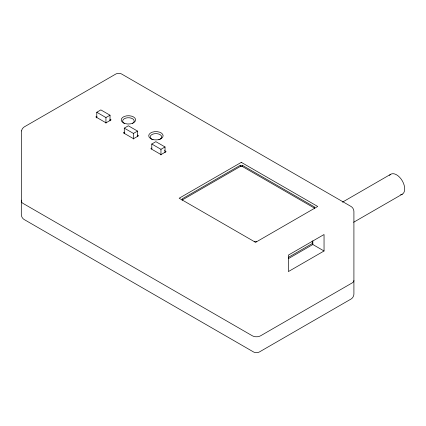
<?xml version="1.0" encoding="UTF-8"?>
<svg xmlns="http://www.w3.org/2000/svg" width="426" height="426" viewBox="0 0 426 426"><rect width="100%" height="100%" fill="white"/><g stroke="black" fill="none" stroke-linecap="round" stroke-linejoin="round"><path stroke-width="0.64" d="M96.777 117.906L96.777 112.262L100.85 109.908L110.02 115.201L110.02 120.846M96.952 116.287L95.823 116.937L106.01 122.821L111.101 119.882L109.972 119.227M96.777 112.262L105.946 117.555L110.02 115.201M124.28 133.785L124.28 128.141L128.354 125.787L137.523 131.08L137.523 136.725M124.461 132.166L123.327 132.816L133.514 138.7L138.604 135.761L137.476 135.106M124.28 128.141L133.45 133.434L137.523 131.08M151.784 149.036L151.784 144.02L155.857 141.666L165.027 146.959L165.027 152.604M151.965 148.046L150.831 148.695L161.017 154.579L166.113 151.64L164.415 150.66M151.784 144.02L160.953 149.313L165.027 146.959M314.654 208.229L314.654 207.052L242.33 165.293L240.291 165.293L182.227 198.82L182.227 199.991M182.046 200.098L240.733 166.215M342.456 202.153L390.786 174.218M288.274 257.416L312.237 243.581L312.237 241.031M288.391 258.635L312.838 244.519L324.042 250.989L324.042 234.524L288.391 255.105L288.391 271.575L324.042 250.989M353.628 222.26L402.314 194.181M254.551 241.75L256.59 241.75M241.883 166.215L314.835 208.335M312.838 240.988L312.838 244.519M242.33 165.293L242.33 166.47L240.291 166.47L240.291 165.293M160.953 149.313L160.953 154.957M133.45 133.434L133.45 139.078M105.946 117.555L105.946 123.199M21.497 200.161A5.762 3.328 0 0 0 22.988 203.378L252.394 335.821A5.762 3.328 0 0 0 260.542 335.821L352.222 282.891A5.762 3.328 0 0 0 353.91 280.537M124.344 123.407A5.762 3.328 0 0 1 124.344 118.705A5.762 3.328 0 0 1 132.497 118.705A5.762 3.328 0 0 1 132.497 123.407M153.04 139.819A5.762 3.328 0 0 1 151.512 134.797A5.762 3.328 0 0 1 160.341 134.797A5.762 3.328 0 0 1 158.807 139.819M389.492 175.421A11.523 6.656 60 0 1 402.314 180.874A11.523 6.656 60 0 1 400.626 194.703M21.428 130.92L21.3 214.55C21.375 216.557 22.45 218.49 24.181 219.539L253.587 351.988C255.36 352.962 257.57 352.925 259.349 351.988L351.029 299.052C352.76 298.008 353.836 296.07 353.91 294.062L353.91 211.45C353.836 209.443 352.76 207.51 351.029 206.461L121.623 74.012C119.85 73.038 117.64 73.075 115.861 74.012L24.181 126.948L22.456 128.514L21.428 130.92M241.308 162.354L179.17 198.228L255.573 242.341L317.711 206.461L241.308 162.354M123.327 122.821A7.205 4.159 0 0 0 135.377 120.957A7.205 4.159 0 0 0 126.554 115.861A7.205 4.159 0 0 0 123.327 122.821M152.322 139.361A7.205 4.159 0 0 0 163.126 135.761A7.205 4.159 0 0 0 152.322 132.156A7.205 4.159 0 0 0 152.322 139.361"/></g></svg>
